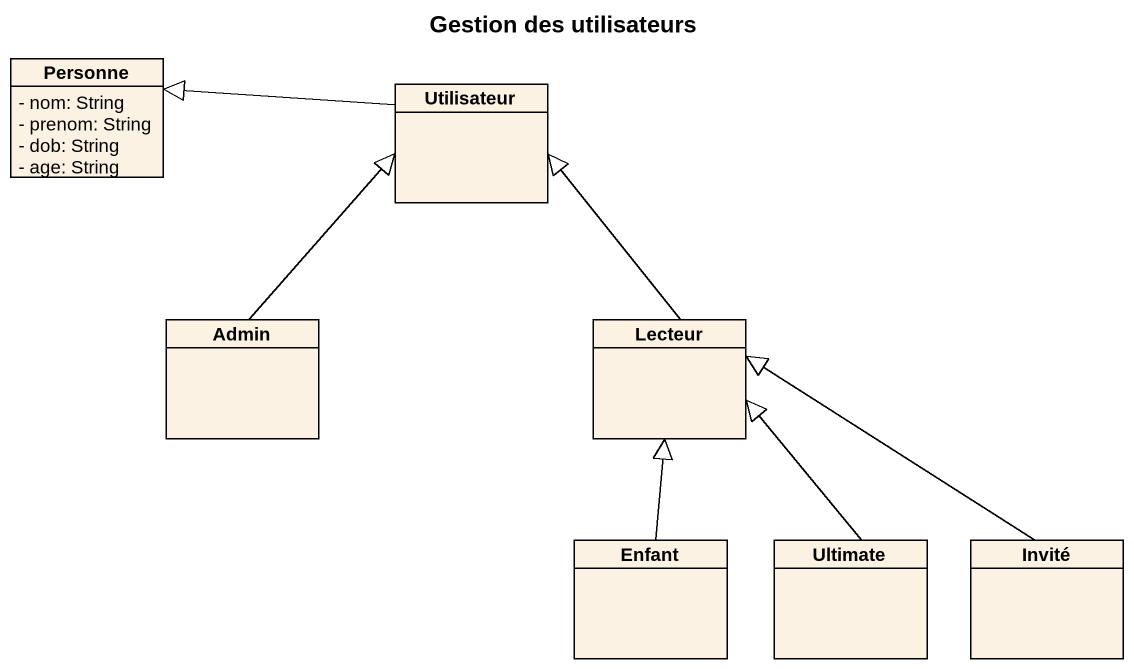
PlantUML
@startuml
title Gestion des utilisateurs
hide circle
hide empty members
skinparam classAttributeIconSize 0
class Personne {
  - nom: String
  - prenom: String
  - dob: String
  - age: String
}
class Utilisateur
class Admin
class Lecteur
class Enfant
class Ultimate
class Invité
Utilisateur -left-|> Personne
Admin -up-|> Utilisateur
Lecteur -up-|> Utilisateur
Enfant -up-|> Lecteur
Ultimate -up-|> Lecteur
Invité -left-|> Lecteur
@enduml
